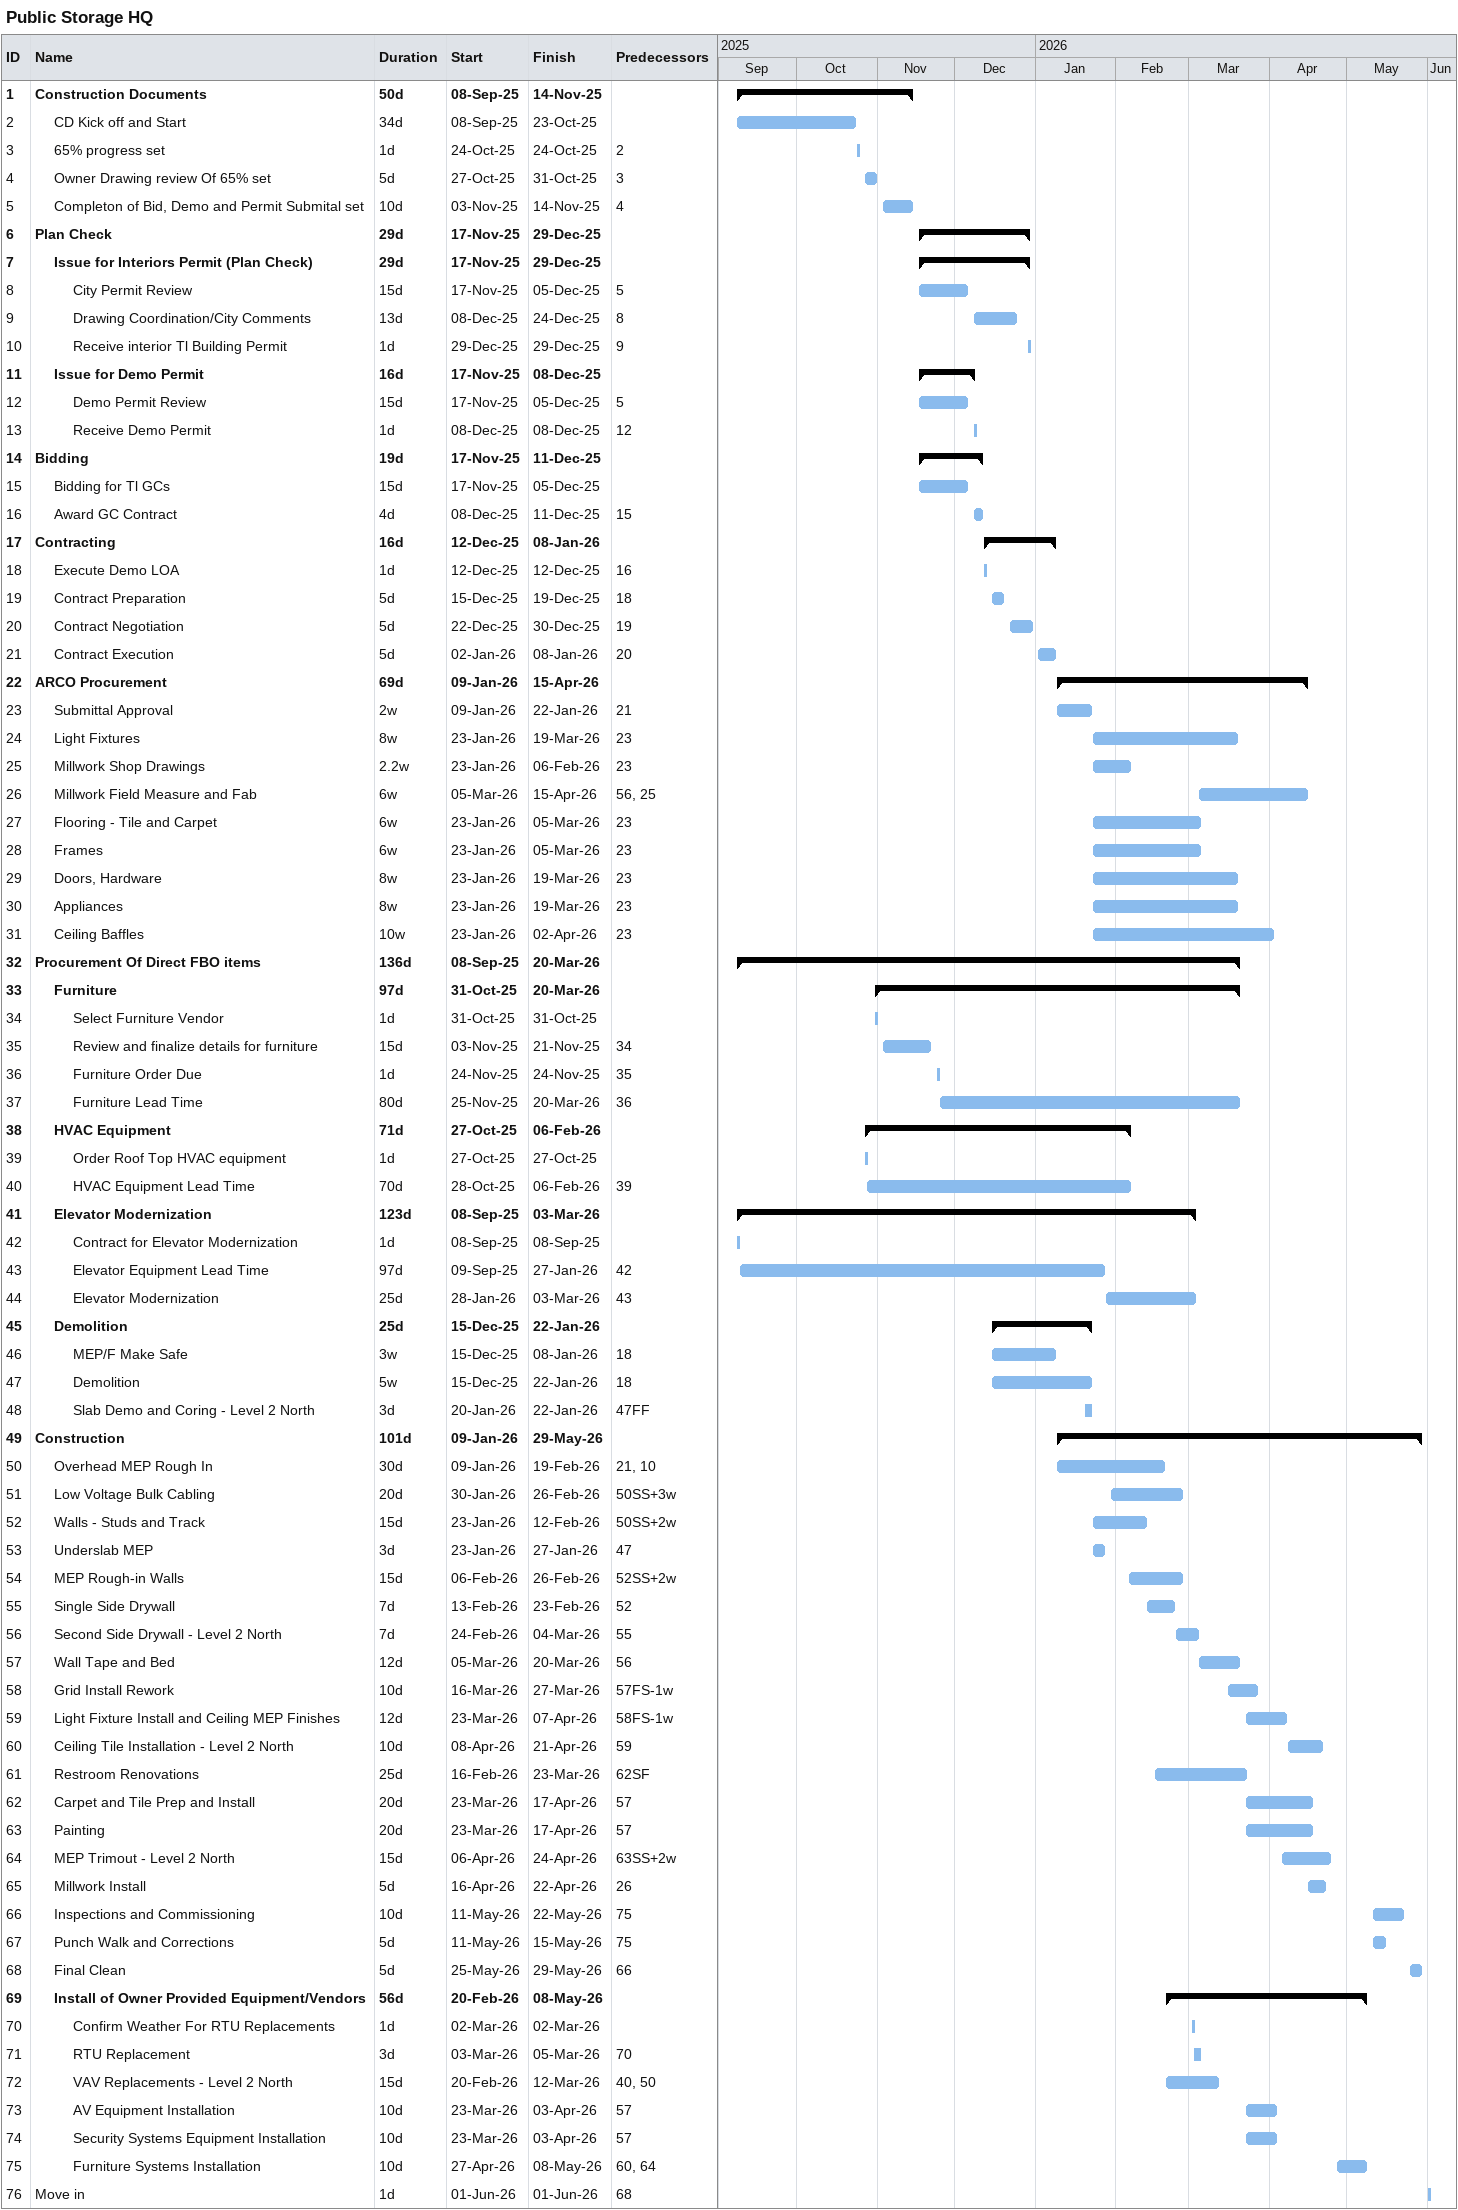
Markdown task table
Public Storage HQ

| ID | Level | Task | Duration | Start | Finish | Predecessors |
|---|---|---|---|---|---|---|
| 1 | 1 | **Construction Documents** | 50d | 2025-09-08 | 2025-11-14 |  |
| 2 | 2 | CD Kick off and Start | 34d | 2025-09-08 | 2025-10-23 |  |
| 3 | 2 | 65% progress set | 1d | 2025-10-24 | 2025-10-24 | 2 |
| 4 | 2 | Owner Drawing review Of 65% set | 5d | 2025-10-27 | 2025-10-31 | 3 |
| 5 | 2 | Completon of Bid, Demo and Permit Submital set | 10d | 2025-11-03 | 2025-11-14 | 4 |
| 6 | 1 | **Plan Check** | 29d | 2025-11-17 | 2025-12-29 |  |
| 7 | 2 | **Issue for Interiors Permit (Plan Check)** | 29d | 2025-11-17 | 2025-12-29 |  |
| 8 | 3 | City Permit Review | 15d | 2025-11-17 | 2025-12-05 | 5 |
| 9 | 3 | Drawing Coordination/City Comments | 13d | 2025-12-08 | 2025-12-24 | 8 |
| 10 | 3 | Receive interior Tl Building Permit | 1d | 2025-12-29 | 2025-12-29 | 9 |
| 11 | 2 | **Issue for Demo Permit** | 16d | 2025-11-17 | 2025-12-08 |  |
| 12 | 3 | Demo Permit Review | 15d | 2025-11-17 | 2025-12-05 | 5 |
| 13 | 3 | Receive Demo Permit | 1d | 2025-12-08 | 2025-12-08 | 12 |
| 14 | 1 | **Bidding** | 19d | 2025-11-17 | 2025-12-11 |  |
| 15 | 2 | Bidding for Tl GCs | 15d | 2025-11-17 | 2025-12-05 |  |
| 16 | 2 | Award GC Contract | 4d | 2025-12-08 | 2025-12-11 | 15 |
| 17 | 1 | **Contracting** | 16d | 2025-12-12 | 2026-01-08 |  |
| 18 | 2 | Execute Demo LOA | 1d | 2025-12-12 | 2025-12-12 | 16 |
| 19 | 2 | Contract Preparation | 5d | 2025-12-15 | 2025-12-19 | 18 |
| 20 | 2 | Contract Negotiation | 5d | 2025-12-22 | 2025-12-30 | 19 |
| 21 | 2 | Contract Execution | 5d | 2026-01-02 | 2026-01-08 | 20 |
| 22 | 1 | **ARCO Procurement** | 69d | 2026-01-09 | 2026-04-15 |  |
| 23 | 2 | Submittal Approval | 2w | 2026-01-09 | 2026-01-22 | 21 |
| 24 | 2 | Light Fixtures | 8w | 2026-01-23 | 2026-03-19 | 23 |
| 25 | 2 | Millwork Shop Drawings | 2.2w | 2026-01-23 | 2026-02-06 | 23 |
| 26 | 2 | Millwork Field Measure and Fab | 6w | 2026-03-05 | 2026-04-15 | 56, 25 |
| 27 | 2 | Flooring - Tile and Carpet | 6w | 2026-01-23 | 2026-03-05 | 23 |
| 28 | 2 | Frames | 6w | 2026-01-23 | 2026-03-05 | 23 |
| 29 | 2 | Doors, Hardware | 8w | 2026-01-23 | 2026-03-19 | 23 |
| 30 | 2 | Appliances | 8w | 2026-01-23 | 2026-03-19 | 23 |
| 31 | 2 | Ceiling Baffles | 10w | 2026-01-23 | 2026-04-02 | 23 |
| 32 | 1 | **Procurement Of Direct FBO items** | 136d | 2025-09-08 | 2026-03-20 |  |
| 33 | 2 | **Furniture** | 97d | 2025-10-31 | 2026-03-20 |  |
| 34 | 3 | Select Furniture Vendor | 1d | 2025-10-31 | 2025-10-31 |  |
| 35 | 3 | Review and finalize details for furniture | 15d | 2025-11-03 | 2025-11-21 | 34 |
| 36 | 3 | Furniture Order Due | 1d | 2025-11-24 | 2025-11-24 | 35 |
| 37 | 3 | Furniture Lead Time | 80d | 2025-11-25 | 2026-03-20 | 36 |
| 38 | 2 | **HVAC Equipment** | 71d | 2025-10-27 | 2026-02-06 |  |
| 39 | 3 | Order Roof Top HVAC equipment | 1d | 2025-10-27 | 2025-10-27 |  |
| 40 | 3 | HVAC Equipment Lead Time | 70d | 2025-10-28 | 2026-02-06 | 39 |
| 41 | 2 | **Elevator Modernization** | 123d | 2025-09-08 | 2026-03-03 |  |
| 42 | 3 | Contract for Elevator Modernization | 1d | 2025-09-08 | 2025-09-08 |  |
| 43 | 3 | Elevator Equipment Lead Time | 97d | 2025-09-09 | 2026-01-27 | 42 |
| 44 | 3 | Elevator Modernization | 25d | 2026-01-28 | 2026-03-03 | 43 |
| 45 | 2 | **Demolition** | 25d | 2025-12-15 | 2026-01-22 |  |
| 46 | 3 | MEP/F Make Safe | 3w | 2025-12-15 | 2026-01-08 | 18 |
| 47 | 3 | Demolition | 5w | 2025-12-15 | 2026-01-22 | 18 |
| 48 | 3 | Slab Demo and Coring - Level 2 North | 3d | 2026-01-20 | 2026-01-22 | 47FF |
| 49 | 1 | **Construction** | 101d | 2026-01-09 | 2026-05-29 |  |
| 50 | 2 | Overhead MEP Rough In | 30d | 2026-01-09 | 2026-02-19 | 21, 10 |
| 51 | 2 | Low Voltage Bulk Cabling | 20d | 2026-01-30 | 2026-02-26 | 50SS+3w |
| 52 | 2 | Walls - Studs and Track | 15d | 2026-01-23 | 2026-02-12 | 50SS+2w |
| 53 | 2 | Underslab MEP | 3d | 2026-01-23 | 2026-01-27 | 47 |
| 54 | 2 | MEP Rough-in Walls | 15d | 2026-02-06 | 2026-02-26 | 52SS+2w |
| 55 | 2 | Single Side Drywall | 7d | 2026-02-13 | 2026-02-23 | 52 |
| 56 | 2 | Second Side Drywall - Level 2 North | 7d | 2026-02-24 | 2026-03-04 | 55 |
| 57 | 2 | Wall Tape and Bed | 12d | 2026-03-05 | 2026-03-20 | 56 |
| 58 | 2 | Grid Install Rework | 10d | 2026-03-16 | 2026-03-27 | 57FS-1w |
| 59 | 2 | Light Fixture Install and Ceiling MEP Finishes | 12d | 2026-03-23 | 2026-04-07 | 58FS-1w |
| 60 | 2 | Ceiling Tile Installation - Level 2 North | 10d | 2026-04-08 | 2026-04-21 | 59 |
| 61 | 2 | Restroom Renovations | 25d | 2026-02-16 | 2026-03-23 | 62SF |
| 62 | 2 | Carpet and Tile Prep and Install | 20d | 2026-03-23 | 2026-04-17 | 57 |
| 63 | 2 | Painting | 20d | 2026-03-23 | 2026-04-17 | 57 |
| 64 | 2 | MEP Trimout - Level 2 North | 15d | 2026-04-06 | 2026-04-24 | 63SS+2w |
| 65 | 2 | Millwork Install | 5d | 2026-04-16 | 2026-04-22 | 26 |
| 66 | 2 | Inspections and Commissioning | 10d | 2026-05-11 | 2026-05-22 | 75 |
| 67 | 2 | Punch Walk and Corrections | 5d | 2026-05-11 | 2026-05-15 | 75 |
| 68 | 2 | Final Clean | 5d | 2026-05-25 | 2026-05-29 | 66 |
| 69 | 2 | **Install of Owner Provided Equipment/Vendors** | 56d | 2026-02-20 | 2026-05-08 |  |
| 70 | 3 | Confirm Weather For RTU Replacements | 1d | 2026-03-02 | 2026-03-02 |  |
| 71 | 3 | RTU Replacement | 3d | 2026-03-03 | 2026-03-05 | 70 |
| 72 | 3 | VAV Replacements - Level 2 North | 15d | 2026-02-20 | 2026-03-12 | 40, 50 |
| 73 | 3 | AV Equipment Installation | 10d | 2026-03-23 | 2026-04-03 | 57 |
| 74 | 3 | Security Systems Equipment Installation | 10d | 2026-03-23 | 2026-04-03 | 57 |
| 75 | 3 | Furniture Systems Installation | 10d | 2026-04-27 | 2026-05-08 | 60, 64 |
| 76 | 1 | Move in | 1d | 2026-06-01 | 2026-06-01 | 68 |
